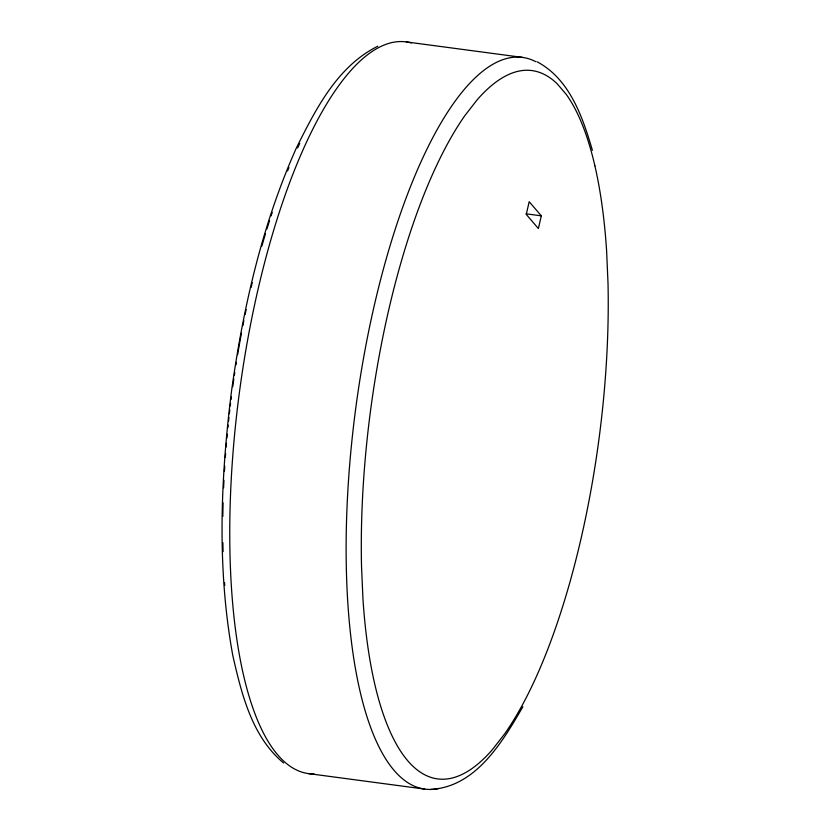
<?xml version="1.0" encoding="UTF-8"?>
<svg xmlns="http://www.w3.org/2000/svg" width="831" height="831" viewBox="0 0 831 831"><rect width="100%" height="100%" fill="white"/><g stroke="black" fill="none" stroke-linecap="round" stroke-linejoin="round"><path stroke-width="1.25" d="M541.303 215.842L538.384 228.556L526.272 214.419L529.191 201.704L541.303 215.842L526.116 213.816M522.886 706.724C502.475 741.844 475.955 787.134 430.489 789.45M377.773 46.235C337.116 66.418 315.531 109.578 296.21 148.334C261.858 225.398 243.016 308.436 231.434 391.723C220.527 479.165 216.901 568.601 232.825 655.659C241.624 694.051 251.886 736.65 283.61 763.003M406.317 41.914L522.699 57.432M308.301 773.568L424.683 789.086M537.055 61.764C569.713 79.08 582.614 116.932 592.399 150.328M223.113 551.607L222.988 547.826A358.878 115.602 -82.4 0 1 222.885 542.695M438.913 788.463A369.099 118.895 -82.4 0 1 355.834 407.574A369.099 118.895 -82.4 0 1 535.808 61.691M314.149 773.931A369.099 118.895 -82.4 0 1 239.39 392.544A369.099 118.895 -82.4 0 1 411.283 42.942M297.612 147.939A358.878 115.602 -82.4 0 1 299.731 143.472M287.547 170.916A354.525 114.2 -82.4 0 1 288.939 167.55M261.848 246.101A358.514 115.488 -82.4 0 1 265.453 233.802M266.928 228.961A358.514 115.488 -82.4 0 1 269.566 220.589M271.093 215.873A358.514 115.488 -82.4 0 1 272.256 212.362M242.87 325.69A355.388 114.481 -82.4 0 1 243.867 320.693M245.135 314.471A355.388 114.481 -82.4 0 1 246.173 309.516M251.097 287.484A355.388 114.481 -82.4 0 1 252.25 282.654M230.26 405.923A358.525 115.488 -82.4 0 1 230.571 403.357M231.049 399.503A358.525 115.488 -82.4 0 1 231.382 396.927M232.742 386.664A358.525 115.488 -82.4 0 1 233.823 378.967M234.394 375.134A358.525 115.488 -82.4 0 1 234.768 372.568M235.952 364.902A358.525 115.488 -82.4 0 1 236.357 362.358M237.614 354.712A358.525 115.488 -82.4 0 1 241.437 333.21M226.894 438.082A354.505 114.2 -82.4 0 1 227.247 434.218M227.871 427.768A354.505 114.2 -82.4 0 1 228.13 425.181M228.525 421.338A354.505 114.2 -82.4 0 1 228.941 417.484M229.366 413.63A354.505 114.2 -82.4 0 1 229.813 409.776M222.833 516.415A358.878 115.602 -82.4 0 1 223.103 502.807M223.612 487.797A358.878 115.602 -82.4 0 1 223.965 480.225M224.432 471.354A358.878 115.602 -82.4 0 1 224.744 466.264M225.346 457.33A358.878 115.602 -82.4 0 1 225.627 453.487M226.125 447.078A358.878 115.602 -82.4 0 1 226.448 443.224M224.765 585.44A358.878 115.602 -82.4 0 1 224.578 582.832M594.871 165.753A358.919 115.613 -82.4 0 1 606.599 250.796L608.012 283.174A358.878 115.602 -82.4 0 1 604.553 387.776A354.536 114.211 -82.4 0 1 601.042 422.512A358.514 115.488 -82.4 0 1 588.119 505.31A355.367 114.47 -82.4 0 1 577.576 553.145A358.535 115.499 -82.4 0 1 556.001 626.719A354.536 114.211 -82.4 0 1 540.659 666.774A358.867 115.602 -82.4 0 1 504.853 733.607L492.326 749.728A358.888 115.602 -82.4 0 1 454.806 777.286A354.494 114.19 -82.4 0 1 443.214 779.218A358.525 115.488 -82.4 0 1 417.224 769.932A355.429 114.491 -82.4 0 1 403.336 755.14A358.514 115.488 -82.4 0 1 383.922 716.042A354.463 114.179 -82.4 0 1 374.667 683.736A358.878 115.602 -82.4 0 1 362.939 598.684L361.527 566.295A358.878 115.602 -82.4 0 1 364.986 461.693A354.505 114.2 -82.4 0 1 368.497 426.968A358.525 115.488 -82.4 0 1 381.419 344.159A355.388 114.481 -82.4 0 1 391.962 296.335A358.514 115.488 -82.4 0 1 413.537 222.75A354.525 114.2 -82.4 0 1 428.889 182.706A358.878 115.602 -82.4 0 1 464.695 115.862L477.212 99.741A358.919 115.613 -82.4 0 1 514.732 72.193A354.619 114.231 -82.4 0 1 526.324 70.261A358.14 115.364 -82.4 0 1 557.113 83.723L566.202 94.329A358.14 115.364 -82.4 0 1 585.616 133.438A354.619 114.231 -82.4 0 1 594.871 165.743"/></g></svg>
